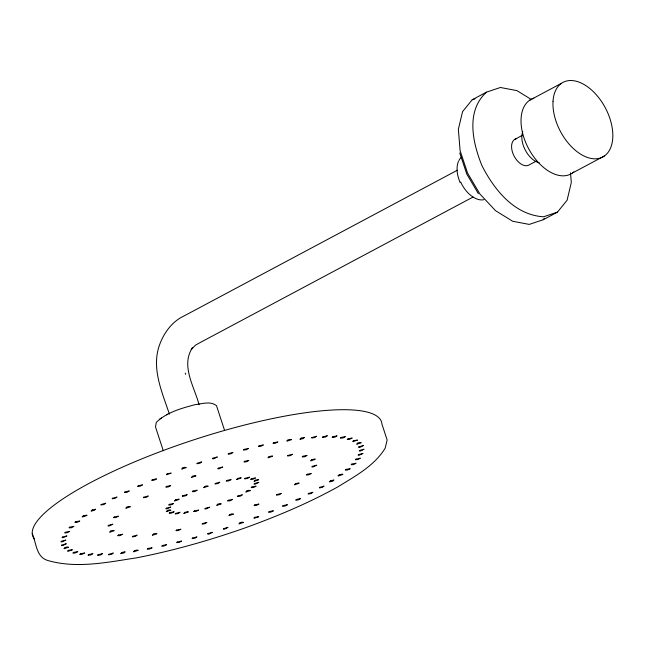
<?xml version="1.0" encoding="UTF-8"?>
<svg xmlns="http://www.w3.org/2000/svg" width="645" height="645" viewBox="0 0 645 645"><rect width="100%" height="100%" fill="white"/><g stroke="black" fill="none" stroke-linecap="round" stroke-linejoin="round"><path stroke-width="0.97" d="M458.442 161.323C455.717 168.264 457.386 175.851 460.079 182.511M531.496 99.604L516.935 90.631L500.415 87.486L486.499 92.138L472.188 99.773L462.546 111.666L458.353 129.355L460.103 150.712L467.593 173.166L479.912 194.008L495.586 210.713L512.711 221.275L529.239 224.412L543.154 219.76L557.465 212.132L567.1 200.24L571.301 182.543L570.503 172.836M486.499 92.138C465.593 111.077 472.624 142.529 481.896 165.539C494.183 189.735 514.371 215.003 543.542 216.785L557.465 212.132M543.154 219.76L544.356 218.276M224.597 430.449L216.486 405.632C210.383 400.811 201.998 403.875 195.104 404.649C181.439 408.301 166.692 412.26 156.3 422.362L155.51 426.934L163.314 450.791M159.944 418.847L161.395 417.984M166.668 414.832L167.684 414.227M529.481 100.354L561.4 83.334M514.516 139.513L522.353 135.329M457.394 170.199L183.922 316.026C172.118 321.5 163.983 332.764 159.605 344.72C151.043 368.11 162.097 392.176 169.425 414.154M536.414 161.04L529.448 164.757A14.69 8.812 61.9 0 1 513.815 155.526A14.69 8.812 61.9 0 1 516.653 138.627M473.059 197.031L199.748 342.777L195.612 345.083L191.202 349.485L192.662 347.51C180.318 365.376 194.532 387.056 199.055 404.713M572.454 173.005L604.373 155.985M472.188 99.773L474.97 98.838M478.364 193.661L466.787 174.077L459.748 152.978M185.276 373.149L185.663 374.326M32.25 533.689C36.467 542.961 35.951 557.046 47.811 560.497C76.731 568.858 107.312 562.255 136.361 557.877C172.61 550.846 208.198 540.744 243.06 528.618C275.673 516.919 307.77 503.56 338.101 486.725C355.266 476.107 374.293 465.892 385.178 448.202L387.137 440.003L381.945 424.12A183.486 41.272 -18.1 0 0 192.025 440.414A183.486 41.272 -18.1 0 0 34.282 538.873M483.911 199.676A24.349 14.609 61.9 0 1 460.675 182.051M458.918 160.597A24.349 14.609 61.9 0 1 461.602 156.969M573.84 171.909A42.28 25.365 61.9 0 1 528.811 149.027A42.28 25.365 61.9 0 1 533.907 98.209M539.293 162.846A19.898 11.933 61.9 0 1 525.369 150.277A19.898 11.933 61.9 0 1 522.756 131.725M61.718 545.106L61.678 545.581L62.984 545.517L66.298 543.719L61.718 545.106M197.104 463.271L197.064 463.755L200.264 463.11L201.683 461.885L197.104 463.271M223.428 528.715L223.388 529.198L224.694 529.134L228.008 527.336L223.428 528.715M358.814 446.888L358.773 447.372L360.079 447.307L363.393 445.501L358.814 446.888M101.144 504.487L100.999 505.003L104.127 504.43L105.707 503.165L101.144 504.487M108.739 554.337L108.594 554.853L111.722 554.281L113.302 553.015L108.739 554.337M311.906 437.56L311.769 438.068L314.889 437.495L316.469 436.23L311.906 437.56M319.501 487.41L319.364 487.918L322.484 487.346L324.064 486.08L319.501 487.41M61.275 541.316L61.033 541.856L62.194 541.873L65.814 540.059L61.275 541.316M212.818 458.224L212.584 458.764L213.737 458.772L217.357 456.966L212.818 458.224M207.948 533.576L207.706 534.116L208.867 534.133L212.487 532.318L207.948 533.576M359.491 450.484L359.257 451.024L360.41 451.032L364.03 449.226L359.491 450.484M112.488 498.246L112.149 498.811L115.092 498.367L116.995 497.053L112.488 498.246M108.352 525.393L108.013 525.957L109.094 526.014L112.859 524.208L108.352 525.393M98.016 554.813L97.677 555.385L100.62 554.942L102.515 553.628L98.016 554.813M143.787 497.174L143.448 497.747L146.391 497.303L148.294 495.989L143.787 497.174M132.636 536.317L132.298 536.89L135.24 536.447L137.135 535.132L132.636 536.317M166.241 508.228L165.894 508.792L166.974 508.849L170.74 507.043L166.241 508.228M182.72 495.795L182.382 496.36L185.325 495.916L187.219 494.602L182.72 495.795M175.561 513.428L175.222 514L178.165 513.557L180.068 512.243L175.561 513.428M218.179 468.206L217.841 468.77L218.921 468.818L222.686 467.012L218.179 468.206M215.357 483.411L215.019 483.976L217.962 483.532L219.856 482.218L215.357 483.411M205.239 508.357L204.9 508.921L205.981 508.978L209.738 507.172L205.239 508.357M202.409 523.563L202.07 524.127L205.013 523.692L206.916 522.377L202.409 523.563M245.027 478.332L244.689 478.896L247.632 478.461L249.534 477.147L245.027 478.332M237.876 495.973L237.537 496.537L240.48 496.102L242.375 494.788L237.876 495.973M254.356 483.532L254.017 484.105L255.097 484.153L258.863 482.347L254.356 483.532M287.96 455.443L287.622 456.007L290.564 455.572L292.459 454.257L287.96 455.443M276.802 494.586L276.463 495.15L279.406 494.715L281.309 493.401L276.802 494.586M322.895 436.891L322.556 437.455L325.499 437.02L327.394 435.706L322.895 436.891M312.236 466.367L311.898 466.94L312.978 466.988L316.743 465.182L312.236 466.367M308.415 493.465L308.076 494.03L311.019 493.586L312.914 492.272L308.415 493.465M62.484 537.035L62.049 537.624L63.049 537.72L66.943 535.922L62.484 537.035M228.532 453.588L228.096 454.177L230.942 453.806L232.99 452.468L228.532 453.588M192.516 538.019L192.081 538.615L194.919 538.244L196.967 536.906L192.516 538.019M358.564 454.572L358.128 455.16L359.12 455.257L363.014 453.459L358.564 454.572M124.928 491.966L124.396 492.578L127.13 492.28L129.323 490.934L124.928 491.966M88.542 554.644L88.01 555.256L90.735 554.958L92.928 553.604L88.542 554.644M332.667 436.867L332.135 437.479L334.868 437.181L337.061 435.826L332.667 436.867M296.281 499.536L295.749 500.157L298.474 499.859L300.667 498.504L296.281 499.536M65.347 532.294L64.718 532.931L67.33 532.706L69.66 531.335L65.347 532.294M244.076 449.404L243.447 450.041L246.059 449.815L248.389 448.444L244.076 449.404M177.302 542.002L176.674 542.639L179.286 542.413L181.624 541.042L177.302 542.002M356.032 459.111L355.403 459.748L358.015 459.522L360.353 458.152L356.032 459.111M138.328 485.733L137.611 486.386L140.102 486.233L142.569 484.855L138.328 485.733M80.423 553.821L79.706 554.482L82.189 554.321L84.656 552.95L80.423 553.821M341.124 437.479L340.407 438.14L342.89 437.979L345.357 436.601L341.124 437.479M283.219 505.575L282.502 506.228L284.985 506.075L287.452 504.696L283.219 505.575M69.813 527.15L68.999 527.828L71.353 527.747L73.949 526.36L69.813 527.15M114.286 516.976L113.48 517.645L115.834 517.564L118.422 516.177L114.286 516.976M166.571 486.419L165.765 487.088L168.119 487.007L170.707 485.621L166.571 486.419M118.487 535.028L117.68 535.705L120.026 535.616L122.623 534.237L118.487 535.028M169.466 504.325L168.659 505.003L171.006 504.914L173.602 503.535L169.466 504.325M193.065 490.998L192.258 491.675L194.613 491.595L197.201 490.208L193.065 490.998M170.03 512.557L169.216 513.235L171.57 513.146L174.166 511.767L170.03 512.557M259.266 445.735L258.452 446.404L260.806 446.324L263.402 444.937L259.266 445.735M244.713 461.256L243.907 461.933L246.261 461.844L248.857 460.466L244.713 461.256M227.008 480.388L226.193 481.065L228.548 480.976L231.144 479.598L227.008 480.388M194.427 510.872L193.613 511.55L195.967 511.461L198.563 510.082L194.427 510.872M176.714 530.005L175.9 530.682L178.254 530.593L180.85 529.214L176.714 530.005M162.476 545.468L161.669 546.146L164.015 546.057L166.612 544.678L162.476 545.468M251.405 478.703L250.591 479.38L252.945 479.291L255.541 477.913L251.405 478.703M228.362 500.262L227.556 500.931L229.902 500.851L232.498 499.464L228.362 500.262M251.961 486.935L251.155 487.612L253.509 487.523L256.097 486.145L251.961 486.935M302.94 456.233L302.134 456.91L304.488 456.821L307.076 455.443L302.94 456.233M254.856 504.85L254.049 505.519L256.396 505.438L258.992 504.051L254.856 504.85M307.141 474.293L306.335 474.962L308.689 474.881L311.277 473.495L307.141 474.293M351.928 464.053L351.122 464.722L353.468 464.642L356.064 463.255L351.928 464.053M152.542 479.606L151.648 480.291L153.865 480.283L156.574 478.896L152.542 479.606M73.756 552.37L72.861 553.055L75.078 553.047L77.787 551.66L73.756 552.37M348.179 438.737L347.276 439.422L349.493 439.414L352.21 438.028L348.179 438.737M269.392 511.501L268.489 512.186L270.707 512.178L273.424 510.792L269.392 511.501M75.844 521.668L74.86 522.369L76.924 522.434L79.754 521.047L75.844 521.668M273.948 442.607L272.964 443.309L275.028 443.373L277.858 441.986L273.948 442.607M148.197 548.395L147.213 549.097L149.277 549.161L152.107 547.774L148.197 548.395M346.3 469.334L345.317 470.036L347.381 470.1L350.211 468.713L346.3 469.334M167.418 473.648L166.345 474.365L166.7 474.72L171.199 473.124L167.418 473.648M68.612 550.29L67.548 551.007L67.894 551.354L72.393 549.758L68.612 550.29M353.742 440.608L352.67 441.325L353.025 441.68L357.524 440.084L353.742 440.608M254.936 517.25L253.872 517.967L254.219 518.314L258.718 516.718L254.936 517.25M83.374 515.887L82.221 516.621L82.479 517.008L87.011 515.452L86.761 515.065L83.374 515.887M287.952 440.059L286.807 440.785L287.057 441.172L291.596 439.624L289.831 439.414L287.952 440.059M134.62 550.733L133.475 551.467L133.733 551.854L138.264 550.298L136.498 550.096L134.62 550.733M339.206 474.905L338.053 475.631L338.311 476.018L342.842 474.462L342.592 474.075L339.206 474.905M182.785 467.931L181.713 469.092L186.276 467.593L184.672 467.311L182.785 467.931M126.904 507.091L125.831 508.252L130.395 506.752L128.79 506.47L126.904 507.091M65.04 547.605L63.976 548.758L68.531 547.258L66.935 546.984L65.04 547.605M192.476 476.276L191.412 477.437L195.967 475.929L194.371 475.655L192.476 476.276M110.738 531.045L109.666 532.198L114.23 530.698L112.625 530.424L110.738 531.045M175.617 499.827L174.545 500.988L179.108 499.488L178.955 499.069L175.617 499.827M204.731 486.524L203.659 487.676L208.222 486.177L206.618 485.903L204.731 486.524M167.377 510.526L166.305 511.687L170.869 510.187L169.264 509.905L167.377 510.526M269.046 456.652L267.973 457.805L272.537 456.305L272.383 455.886L269.046 456.652M237.658 478.405L236.586 479.558L241.149 478.058L240.996 477.639L237.658 478.405M184.833 512.348L183.761 513.509L188.324 512.009L188.171 511.59L184.833 512.348M153.446 534.1L152.373 535.261L156.937 533.754L155.332 533.48L153.446 534.1M255.114 480.219L254.041 481.38L258.605 479.88L258.452 479.461L255.114 480.219M217.76 504.229L216.688 505.382L221.251 503.882L219.655 503.608L217.76 504.229M246.874 490.918L245.801 492.079L250.365 490.579L248.76 490.297L246.874 490.918M311.753 459.708L310.688 460.861L315.244 459.361L315.091 458.942L311.753 459.708M230.015 514.476L228.943 515.629L233.506 514.13L231.902 513.855L230.015 514.476M357.757 443.091L356.685 444.244L361.248 442.744L359.652 442.462L357.757 443.091M295.587 483.661L294.515 484.814L299.078 483.315L298.925 482.895L295.587 483.661M240.021 522.756L238.948 523.917L243.512 522.41L241.907 522.136L240.021 522.756M92.316 509.897L91.074 511.09L94.347 510.388L95.589 509.187L92.316 509.897M301.134 438.116L299.893 439.31L303.166 438.608L304.408 437.415L301.134 438.116M121.905 552.475L120.663 553.668L123.937 552.967L125.178 551.773L121.905 552.475M330.716 480.702L329.474 481.896L332.747 481.194L333.989 479.993L330.716 480.702M553.023 101.241A42.28 25.365 61.9 0 0 595.94 158.807A42.28 25.365 61.9 0 0 599.689 98.927A42.28 25.365 61.9 0 0 553.023 101.241"/></g></svg>
